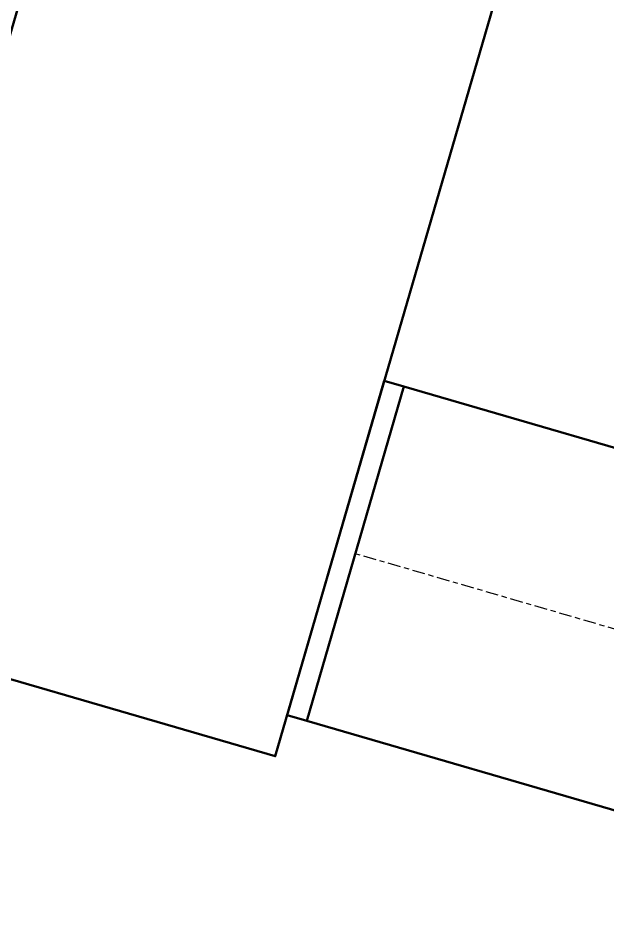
# Model space of a CAD drawing. Header units: inches. Extents: x -1654 to 1344, y -1538 to 36.
# Drawn here: x 632.99 to 661.93, y -649.04 to -605.03 of the extents above; entities that cross this region are included whole.
import ezdxf

# ---------------------------------------------------------------- set-up
doc = ezdxf.new("R2010")
doc.units = ezdxf.units.IN
doc.header["$MEASUREMENT"] = 0
doc.linetypes.add('Center', pattern=[1.25, 0.25, -0.1875, 0.625, -0.1875])
for name, color, linetype, lineweight in [('M-EQPT', 2, 'Continuous', 50), ('M-HVAC-DUCT', 1, 'Center', 30), ('M-HVAC-DUCT-SA', 1, 'Continuous', 50)]:
    doc.layers.add(name, color=color, linetype=linetype, lineweight=lineweight)

# ---------------------------------------------------------------- blocks, each defined once
blk = doc.blocks.new('Heat Pump - Horizontal - Water Source - Heat Pump 2 Ton Horizontal-844838-_3D_')
at = {"layer": 'M-EQPT'}
mesh = blk.add_polyface(dxfattribs=at)
corners = [(21.551, -11.199, 8.65), (21.551, 11.199, 8.65), (-21.551, 11.199, 8.65), (-21.551, -11.199, 8.65)]
mesh.append_faces([[corners[k] for k in face] for face in [(2, 3, 0, 1)]])
mesh = blk.add_polyface(dxfattribs=at)
corners = [(21.551, -11.199, -8.65), (-21.551, -11.199, -8.65), (-21.551, 11.199, -8.65), (21.551, 11.199, -8.65)]
mesh.append_faces([[corners[k] for k in face] for face in [(2, 3, 0, 1)]])
mesh = blk.add_polyface(dxfattribs=at)
corners = [(-21.551, 11.199, 8.65), (21.551, 11.199, 8.65), (21.551, 11.199, -8.65), (-21.551, 11.199, -8.65)]
mesh.append_faces([[corners[k] for k in face] for face in [(0, 1, 2, 3)]])
mesh = blk.add_polyface(dxfattribs=at)
corners = [(-21.551, -11.199, 8.65), (-21.551, 11.199, 8.65), (-21.551, 11.199, -8.65), (-21.551, -11.199, -8.65)]
mesh.append_faces([[corners[k] for k in face] for face in [(0, 1, 2, 3)]])
mesh = blk.add_polyface(dxfattribs=at)
corners = [(21.551, -11.199, 8.65), (-21.551, -11.199, 8.65), (-21.551, -11.199, -8.65), (21.551, -11.199, -8.65)]
mesh.append_faces([[corners[k] for k in face] for face in [(0, 1, 2, 3)]])
mesh = blk.add_polyface(dxfattribs=at)
corners = [(-2.348, -11.199, -7.65), (-19.449, -11.199, -7.65), (-19.449, -11.199, 7.65), (-2.348, -11.199, 7.65)]
mesh.append_faces([[corners[k] for k in face] for face in [(2, 3, 0, 1)]])
mesh = blk.add_polyface(dxfattribs=at)
corners = [(-19.449, -12.199, 7.65), (-2.348, -12.199, 7.65), (-2.348, -11.199, 7.65), (-19.449, -11.199, 7.65)]
mesh.append_faces([[corners[k] for k in face] for face in [(0, 1, 2, 3)]])
mesh = blk.add_polyface(dxfattribs=at)
corners = [(-19.449, -12.199, -7.65), (-19.449, -12.199, 7.65), (-19.449, -11.199, 7.65), (-19.449, -11.199, -7.65)]
mesh.append_faces([[corners[k] for k in face] for face in [(0, 1, 2, 3)]])
mesh = blk.add_polyface(dxfattribs=at)
corners = [(-2.348, -12.199, -7.65), (-19.449, -12.199, -7.65), (-19.449, -11.199, -7.65), (-2.348, -11.199, -7.65)]
mesh.append_faces([[corners[k] for k in face] for face in [(0, 1, 2, 3)]])
mesh = blk.add_polyface(dxfattribs=at)
corners = [(-2.348, -12.199, 7.65), (-2.348, -12.199, -7.65), (-2.348, -11.199, -7.65), (-2.348, -11.199, 7.65)]
mesh.append_faces([[corners[k] for k in face] for face in [(0, 1, 2, 3)]])
mesh = blk.add_polyface(dxfattribs=at)
corners = [(-2.348, -12.199, -7.65), (-2.348, -12.199, 7.65), (-19.449, -12.199, 7.65), (-19.449, -12.199, -7.65)]
mesh.append_faces([[corners[k] for k in face] for face in [(3, 0, 1, 2)]])

msp = doc.modelspace()

# ---------------------------------------------------------------- linework, layer by layer
at = {"layer": 'M-HVAC-DUCT', "color": 5}
msp.add_line((682.213, -640.833, 1332.002), (649.564, -631.341, 1332.002), dxfattribs=at)

# ---------------------------------------------------------------- block references
at = {"layer": 'M-EQPT', "rotation": 73.79013128408315}
msp.add_blockref('Heat Pump - Horizontal - Water Source - Heat Pump 2 Ton Horizontal-844838-_3D_', (640.892, -617.471, 1332.002), dxfattribs=at)

# ---------------------------------------------------------------- meshes
at = {"layer": 'M-HVAC-DUCT-SA', "color": 8}
mesh = msp.add_polyface(dxfattribs=at)
corners = [(889.772, -615.614, 1320), (890.206, -614.122, 1319.796), (890.609, -612.733, 1319.196), (890.956, -611.54, 1318.243), (891.223, -610.624, 1317), (891.39, -610.048, 1315.553), (891.447, -609.852, 1314), (365.146, -456.849, 1314), (365.088, -457.045, 1315.553), (364.921, -457.621, 1317), (364.655, -458.537, 1318.243), (364.308, -459.73, 1319.196), (363.904, -461.119, 1319.796), (363.471, -462.611, 1320)]
mesh.append_faces([[corners[k] for k in face] for face in [(8, 9, 4, 5), (3, 4, 9, 10), (11, 12, 1, 2), (2, 3, 10, 11)]], dxfattribs={"vtx1": -1, "vtx3": -1, "color": 8})
mesh.append_faces([[corners[k] for k in face] for face in [(6, 7, 8, 5)]], dxfattribs={"vtx2": -1, "color": 8})
mesh.append_faces([[corners[k] for k in face] for face in [(12, 13, 0, 1)]], dxfattribs={"vtx3": -1, "color": 8})
mesh = msp.add_polyface(dxfattribs=at)
corners = [(891.447, -609.852, 1314), (891.39, -610.048, 1312.447), (891.223, -610.624, 1311), (890.956, -611.54, 1309.757), (890.609, -612.733, 1308.804), (890.206, -614.122, 1308.204), (889.772, -615.614, 1308), (363.471, -462.611, 1308), (363.904, -461.119, 1308.204), (364.308, -459.73, 1308.804), (364.655, -458.537, 1309.757), (364.921, -457.621, 1311), (365.088, -457.045, 1312.447), (365.146, -456.849, 1314)]
mesh.append_faces([[corners[k] for k in face] for face in [(7, 8, 5, 6)]], dxfattribs={"vtx1": -1, "color": 8})
mesh.append_faces([[corners[k] for k in face] for face in [(8, 9, 4, 5), (3, 4, 9, 10), (11, 12, 1, 2), (2, 3, 10, 11)]], dxfattribs={"vtx1": -1, "vtx3": -1, "color": 8})
mesh.append_faces([[corners[k] for k in face] for face in [(12, 13, 0, 1)]], dxfattribs={"vtx3": -1, "color": 8})
mesh = msp.add_polyface(dxfattribs=at)
corners = [(888.097, -621.375, 1314), (888.154, -621.179, 1315.553), (888.321, -620.603, 1317), (888.588, -619.688, 1318.243), (888.935, -618.494, 1319.196), (889.339, -617.105, 1319.796), (889.772, -615.614, 1320), (363.471, -462.611, 1320), (363.037, -464.102, 1319.796), (362.633, -465.491, 1319.196), (362.286, -466.685, 1318.243), (362.02, -467.6, 1317), (361.853, -468.176, 1315.553), (361.796, -468.372, 1314)]
mesh.append_faces([[corners[k] for k in face] for face in [(7, 8, 5, 6)]], dxfattribs={"vtx1": -1, "color": 8})
mesh.append_faces([[corners[k] for k in face] for face in [(8, 9, 4, 5), (3, 4, 9, 10), (11, 12, 1, 2), (2, 3, 10, 11)]], dxfattribs={"vtx1": -1, "vtx3": -1, "color": 8})
mesh.append_faces([[corners[k] for k in face] for face in [(12, 13, 0, 1)]], dxfattribs={"vtx3": -1, "color": 8})
mesh = msp.add_polyface(dxfattribs=at)
corners = [(889.772, -615.614, 1308), (889.339, -617.105, 1308.204), (888.935, -618.494, 1308.804), (888.588, -619.688, 1309.757), (888.321, -620.603, 1311), (888.154, -621.179, 1312.447), (888.097, -621.375, 1314), (361.796, -468.372, 1314), (361.853, -468.176, 1312.447), (362.02, -467.6, 1311), (362.286, -466.685, 1309.757), (362.633, -465.491, 1308.804), (363.037, -464.102, 1308.204), (363.471, -462.611, 1308)]
mesh.append_faces([[corners[k] for k in face] for face in [(7, 8, 5, 6)]], dxfattribs={"vtx1": -1, "color": 8})
mesh.append_faces([[corners[k] for k in face] for face in [(8, 9, 4, 5), (3, 4, 9, 10), (11, 12, 1, 2), (2, 3, 10, 11)]], dxfattribs={"vtx1": -1, "vtx3": -1, "color": 8})
mesh.append_faces([[corners[k] for k in face] for face in [(12, 13, 0, 1)]], dxfattribs={"vtx3": -1, "color": 8})
mesh = msp.add_polyface(dxfattribs=at)
corners = [(647.177, -639.552, 1324.352), (647.177, -639.552, 1339.652), (651.951, -623.131, 1339.652), (651.951, -623.131, 1324.352)]
mesh.append_faces([[corners[k] for k in face] for face in [(1, 2, 3, 0)]], dxfattribs={"color": 8})
mesh = msp.add_polyface(dxfattribs=at)
corners = [(684.6, -632.622, 1324.352), (679.826, -649.044, 1324.352), (647.177, -639.552, 1324.352), (651.951, -623.131, 1324.352)]
mesh.append_faces([[corners[k] for k in face] for face in [(0, 1, 2, 3)]], dxfattribs={"color": 8})
mesh = msp.add_polyface(dxfattribs=at)
corners = [(679.826, -649.044, 1339.652), (684.6, -632.622, 1339.652), (651.951, -623.131, 1339.652), (647.177, -639.552, 1339.652)]
mesh.append_faces([[corners[k] for k in face] for face in [(0, 1, 2, 3)]], dxfattribs={"color": 8})
mesh = msp.add_polyface(dxfattribs=at)
corners = [(684.6, -632.622, 1339.652), (684.6, -632.622, 1324.352), (651.951, -623.131, 1324.352), (651.951, -623.131, 1339.652)]
mesh.append_faces([[corners[k] for k in face] for face in [(3, 0, 1, 2)]], dxfattribs={"color": 8})
mesh = msp.add_polyface(dxfattribs=at)
corners = [(679.826, -649.044, 1324.352), (679.826, -649.044, 1339.652), (647.177, -639.552, 1339.652), (647.177, -639.552, 1324.352)]
mesh.append_faces([[corners[k] for k in face] for face in [(3, 0, 1, 2)]], dxfattribs={"color": 8})

doc.saveas('drawing.dxf')
